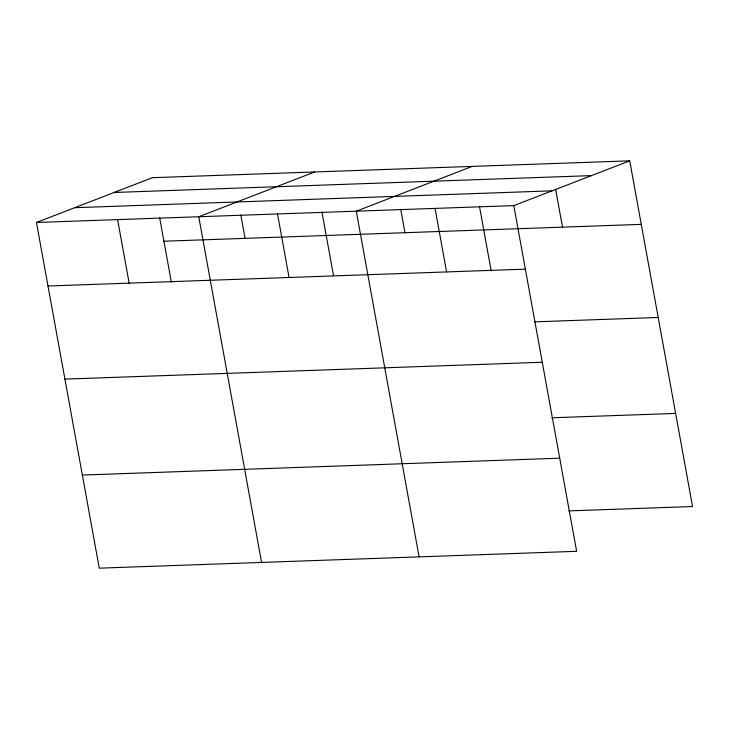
<?xml version="1.0" encoding="UTF-8"?>
<svg xmlns="http://www.w3.org/2000/svg" width="729" height="729" viewBox="0 0 729 729"><rect width="100%" height="100%" fill="white"/><g stroke="black" fill="none" stroke-linecap="round" stroke-linejoin="round"><path stroke-width="1.09" d="M629.728 160.836L513.808 205.614L576.63 551.306L99.272 568.164L36.45 222.473L152.37 177.694L629.728 160.836L692.55 506.527L568.775 510.892M314.673 171.962L198.753 216.741L261.574 562.433M472.201 166.394L356.281 211.182L419.102 556.874M114.116 192.474L591.474 175.616M74.704 207.701L552.063 190.843M36.45 222.473L513.808 205.614M163.916 241.226L641.274 224.368M47.996 286.005L525.354 269.147M534.421 321.844L658.196 317.479M64.917 379.116L542.276 362.258M551.853 417.781L675.628 413.416M82.35 475.053L559.708 458.195M555.626 189.248L562.506 227.147M479.491 206.526L491.2 270.942M435.04 208.403L446.585 271.926M400.731 209.305L404.978 232.706M321.963 212.084L333.472 275.398M277.512 213.962L289.058 277.494M240.816 214.955L245.062 238.356M159.66 217.816L171.37 282.232M117.597 219.611L129.142 283.134"/></g></svg>
